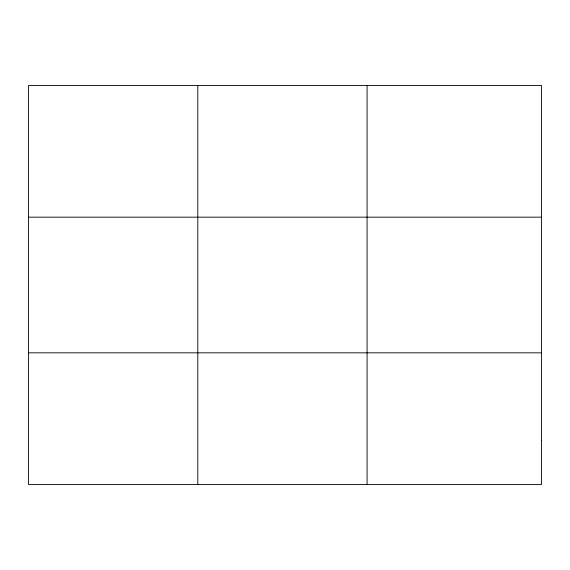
<?xml version="1.0" encoding="UTF-8"?>
<svg xmlns="http://www.w3.org/2000/svg" width="570" height="570" viewBox="0 0 570 570"><rect width="100%" height="100%" fill="white"/><g stroke="black" fill="none" stroke-linecap="round" stroke-linejoin="round"><path stroke-width="0.85" d="M197.79 85.5L197.79 484.5M367.08 85.5L367.08 484.5M28.5 217.17L541.5 217.17M28.5 352.83L541.5 352.83M541.5 440.61L541.5 484.5L28.5 484.5L28.5 85.5L541.5 85.5L541.5 440.61"/></g></svg>
